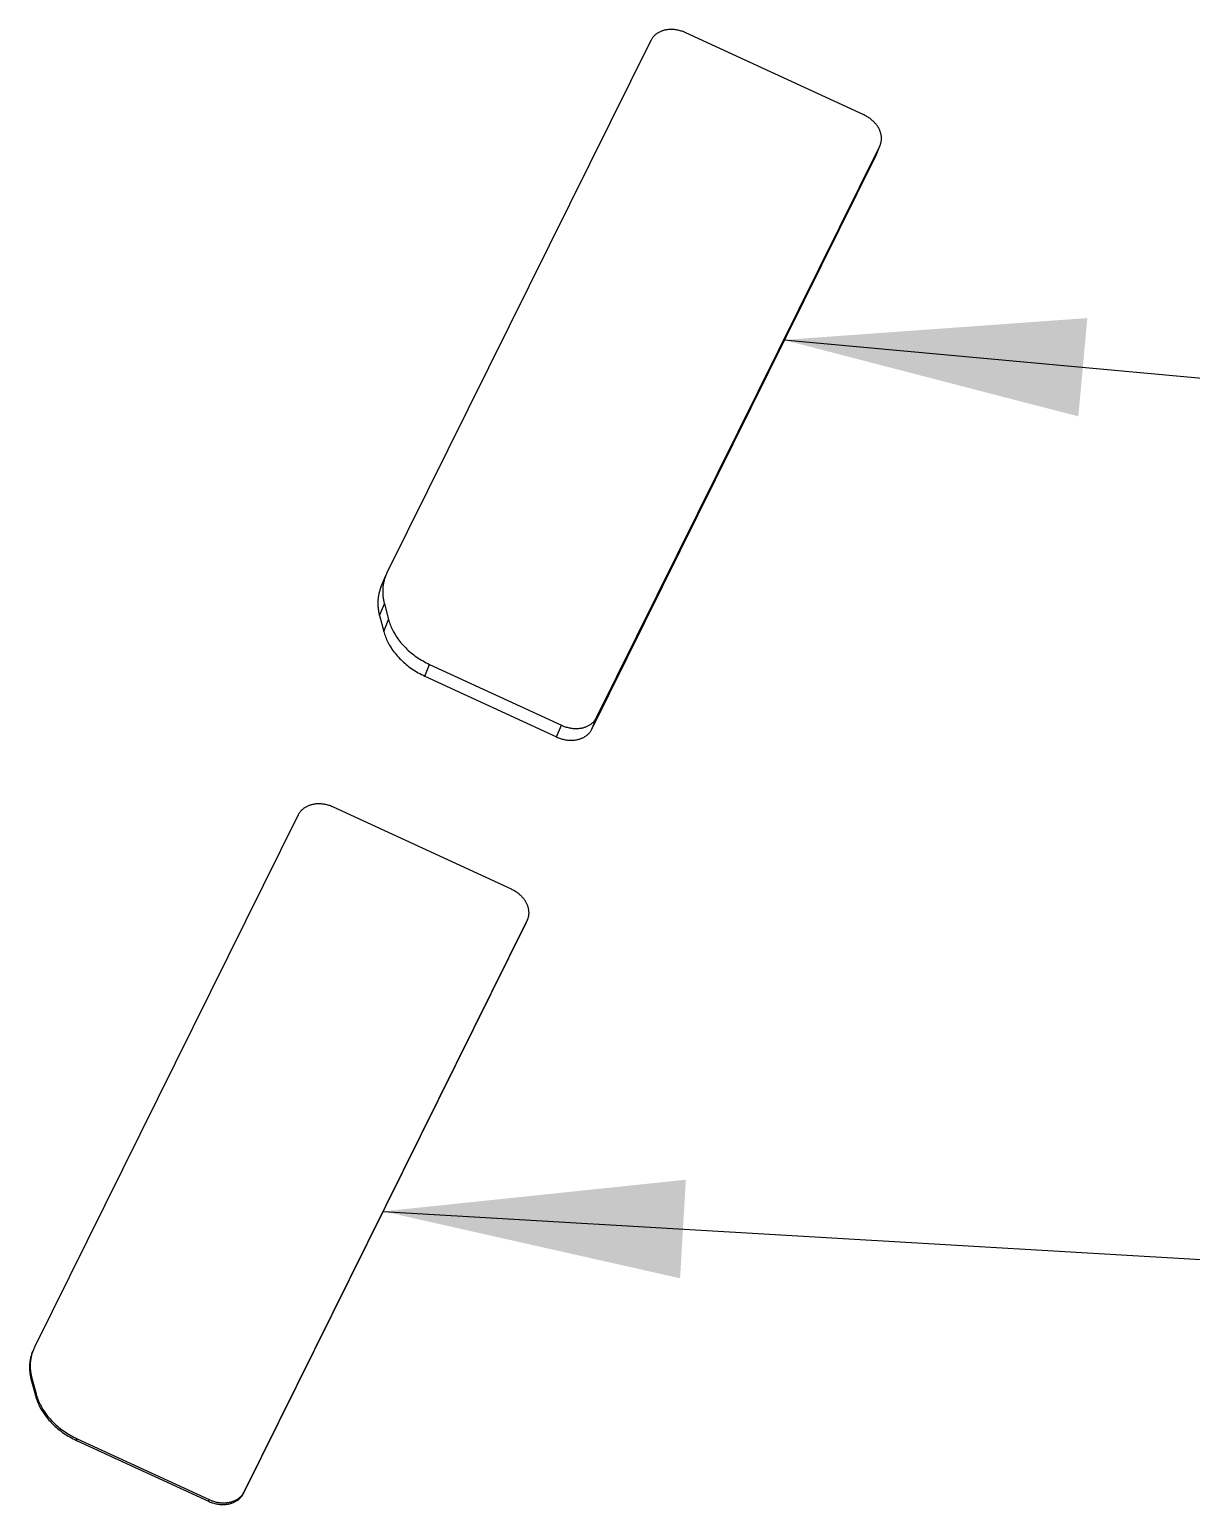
# Model space of a CAD drawing. Header units: millimetres. Extents: x 7 to 507, y -14 to 339.
# Drawn here: x 64.88 to 76.49, y 274.17 to 288.91 of the extents above; entities that cross this region are included whole.
import ezdxf

# ---------------------------------------------------------------- set-up
doc = ezdxf.new("R2010")
doc.units = ezdxf.units.MM
doc.header["$LTSCALE"] = 23.1
doc.layers.get('0').update_dxf_attribs({"linetype": 'CONTINUOUS'})
doc.styles.get("Standard").update_dxf_attribs({"font": 'simplex.shx', "width": 0.8})
doc.dimstyles.get("Standard").update_dxf_attribs({"dimtxt": 3, "dimasz": 3, "dimexe": 2, "dimexo": 0.35, "dimtad": 1, "dimdec": 3, "dimzin": 0, "dimdsep": 46, "dimtxsty": 'Standard', "dimcen": 0.09, "dimadec": 3, "dimazin": 0, "dimtol": 1, "dimtp": 0.001, "dimtm": 0.001, "dimtfac": 1, "dimtdec": 3, "dimtofl": 0, "dimtmove": 0, "dimatfit": 3, "dimfxl": 0, "dimtolj": 1, "dimtzin": 0, "dimarcsym": 0})

msp = doc.modelspace()

# ---------------------------------------------------------------- linework, layer by layer
at = {"color": 7}
for p, q in [((71.0852, 288.7978), (68.4502, 283.4769)), ((73.2138, 288.0532), (71.4354, 288.8745)), ((70.5438, 282.0313), (73.3718, 287.7419)), ((73.328, 287.6348), (73.3765, 287.7522)), ((73.3718, 287.7419), (73.3765, 287.7522)), ((70.4953, 281.914), (73.3233, 287.6245)), ((73.3233, 287.6245), (73.3279, 287.6348)), ((68.3903, 283.3345), (68.4388, 283.4519)), ((68.4502, 283.4769), (68.4388, 283.4519)), ((68.4243, 283.1676), (68.4668, 283.0099)), ((68.3758, 283.0503), (68.4183, 282.8926)), ((68.8277, 282.4456), (70.1451, 281.8373)), ((68.8763, 282.563), (70.1936, 281.9546)), ((69.6936, 280.3151), (67.9151, 281.1364)), ((67.565, 281.0596), (64.9299, 275.7387)), ((67.0167, 274.2768), (69.8448, 279.9873)), ((67.0235, 274.2932), (69.8516, 280.0037)), ((69.8516, 280.0037), (69.8561, 280.0141)), ((64.9299, 275.7387), (64.9186, 275.7137)), ((64.8973, 275.413), (64.9397, 275.2553)), ((64.9041, 275.4295), (64.9465, 275.2717)), ((65.3492, 274.8084), (66.6666, 274.2)), ((65.356, 274.8248), (66.6734, 274.2165))]:
    msp.add_line(p, q, dxfattribs=at)
at = {"color": 9}
for p, q in [((73.3233, 287.6245), (73.3718, 287.7419)), ((68.3758, 283.0503), (68.4243, 283.1676)), ((68.4183, 282.8926), (68.4668, 283.0099)), ((68.8277, 282.4456), (68.8763, 282.563)), ((70.4953, 281.914), (70.5438, 282.0313)), ((70.1451, 281.8373), (70.1936, 281.9546)), ((64.8973, 275.413), (64.9041, 275.4295)), ((64.9397, 275.2553), (64.9465, 275.2717)), ((65.3492, 274.8084), (65.356, 274.8248)), ((66.6666, 274.2), (66.6734, 274.2165)), ((67.0167, 274.2768), (67.0235, 274.2932))]:
    msp.add_line(p, q, dxfattribs=at)
at = {"color": 7}
for points in [[(71.4354, 288.8745), (71.4264, 288.8785), (71.4172, 288.8823), (71.4079, 288.8859), (71.3986, 288.8891), (71.3891, 288.8922), (71.3796, 288.8949), (71.3699, 288.8974), (71.3603, 288.8996), (71.3505, 288.9016), (71.3407, 288.9033), (71.3309, 288.9046), (71.3223, 288.9056), (71.3136, 288.9064), (71.305, 288.9069), (71.2963, 288.9072), (71.2877, 288.9073), (71.2791, 288.9071), (71.2704, 288.9067), (71.2618, 288.906), (71.2532, 288.905), (71.2446, 288.9038), (71.2361, 288.9024), (71.2276, 288.9006), (71.2205, 288.899), (71.2134, 288.8971), (71.2064, 288.895), (71.1995, 288.8928), (71.1926, 288.8903), (71.1858, 288.8876), (71.1791, 288.8848), (71.1725, 288.8817), (71.166, 288.8784), (71.1597, 288.8749), (71.1534, 288.8712), (71.1473, 288.8673), (71.1414, 288.8631), (71.1363, 288.8593), (71.1314, 288.8554), (71.1266, 288.8513), (71.1219, 288.8471), (71.1174, 288.8427), (71.1131, 288.8381), (71.1089, 288.8334), (71.105, 288.8287), (71.1012, 288.8238), (71.0976, 288.8188), (71.0943, 288.8137), (71.0911, 288.8085), (71.088, 288.8032), (71.0852, 288.7978)], [(73.3765, 287.7522), (73.3786, 287.7576), (73.3806, 287.7632), (73.3824, 287.7688), (73.3839, 287.7745), (73.3853, 287.7802), (73.3865, 287.786), (73.3874, 287.7918), (73.3882, 287.7978), (73.3888, 287.8038), (73.3892, 287.8098), (73.3894, 287.8158), (73.3893, 287.8218), (73.3891, 287.8279), (73.3887, 287.8339), (73.388, 287.8407), (73.387, 287.8476), (73.3858, 287.8543), (73.3844, 287.8611), (73.3828, 287.8678), (73.3809, 287.8745), (73.3788, 287.8811), (73.3766, 287.8876), (73.3741, 287.8941), (73.3714, 287.9005), (73.3686, 287.9068), (73.3655, 287.913), (73.3623, 287.9192), (73.3583, 287.9264), (73.3541, 287.9334), (73.3496, 287.9403), (73.345, 287.9471), (73.3401, 287.9537), (73.3351, 287.9602), (73.3298, 287.9665), (73.3244, 287.9727), (73.3188, 287.9787), (73.3131, 287.9846), (73.3072, 287.9904), (73.3012, 287.996), (73.294, 288.0022), (73.2866, 288.0083), (73.2791, 288.0142), (73.2714, 288.0198), (73.2636, 288.0253), (73.2556, 288.0305), (73.2475, 288.0355), (73.2392, 288.0403), (73.2309, 288.0448), (73.2224, 288.0491), (73.2138, 288.0532)], [(68.4388, 283.4519), (68.4353, 283.4431), (68.432, 283.4343), (68.429, 283.4254), (68.4261, 283.4164), (68.4234, 283.4073), (68.4209, 283.3982), (68.4187, 283.389), (68.4166, 283.3798), (68.4148, 283.3705), (68.4131, 283.3612), (68.4117, 283.3518), (68.4105, 283.3424), (68.4095, 283.333), (68.4087, 283.3235), (68.4081, 283.3141), (68.4077, 283.3048), (68.4075, 283.2956), (68.4075, 283.2863), (68.4077, 283.277), (68.4081, 283.2678), (68.4087, 283.2586), (68.4095, 283.2493), (68.4105, 283.2401), (68.4116, 283.2309), (68.4129, 283.2218), (68.4144, 283.2127), (68.4161, 283.2036), (68.4179, 283.1945), (68.4199, 283.1855), (68.422, 283.1765), (68.4243, 283.1676)], [(68.3903, 283.3345), (68.3868, 283.3258), (68.3835, 283.317), (68.3804, 283.3081), (68.3775, 283.2991), (68.3749, 283.29), (68.3724, 283.2809), (68.3701, 283.2717), (68.3681, 283.2625), (68.3662, 283.2532), (68.3646, 283.2438), (68.3632, 283.2345), (68.3619, 283.2251), (68.3609, 283.2157), (68.3601, 283.2062), (68.3595, 283.1968), (68.3592, 283.1875), (68.359, 283.1782), (68.359, 283.169), (68.3592, 283.1597), (68.3596, 283.1505), (68.3602, 283.1412), (68.361, 283.132), (68.3619, 283.1228), (68.3631, 283.1136), (68.3644, 283.1045), (68.3659, 283.0953), (68.3675, 283.0862), (68.3693, 283.0772), (68.3713, 283.0682), (68.3735, 283.0592), (68.3758, 283.0503)], [(68.4668, 283.0099), (68.4707, 282.996), (68.4751, 282.9822), (68.4797, 282.9686), (68.4848, 282.9551), (68.4902, 282.9417), (68.496, 282.9284), (68.502, 282.9153), (68.5084, 282.9023), (68.5151, 282.8895), (68.5221, 282.8768), (68.5308, 282.8621), (68.5398, 282.8476), (68.5492, 282.8333), (68.5589, 282.8193), (68.569, 282.8056), (68.5795, 282.7921), (68.5903, 282.7788), (68.6013, 282.7659), (68.6127, 282.7532), (68.625, 282.7401), (68.6375, 282.7273), (68.6504, 282.7149), (68.6635, 282.7027), (68.677, 282.6908), (68.6906, 282.6793), (68.7046, 282.668), (68.7188, 282.6571), (68.7332, 282.6464), (68.7483, 282.6358), (68.7636, 282.6255), (68.7791, 282.6155), (68.7948, 282.6059), (68.8107, 282.5966), (68.8269, 282.5877), (68.8432, 282.5791), (68.8596, 282.5708), (68.8763, 282.563)], [(68.4183, 282.8926), (68.4222, 282.8787), (68.4265, 282.8649), (68.4312, 282.8513), (68.4363, 282.8377), (68.4417, 282.8243), (68.4474, 282.8111), (68.4535, 282.7979), (68.4599, 282.7849), (68.4666, 282.7721), (68.4736, 282.7595), (68.4822, 282.7447), (68.4912, 282.7302), (68.5006, 282.716), (68.5104, 282.702), (68.5205, 282.6882), (68.531, 282.6748), (68.5417, 282.6615), (68.5528, 282.6485), (68.5642, 282.6358), (68.5765, 282.6228), (68.589, 282.61), (68.6019, 282.5975), (68.615, 282.5854), (68.6284, 282.5735), (68.6421, 282.5619), (68.6561, 282.5507), (68.6702, 282.5397), (68.6847, 282.5291), (68.6997, 282.5185), (68.715, 282.5082), (68.7305, 282.4982), (68.7463, 282.4886), (68.7622, 282.4793), (68.7783, 282.4704), (68.7946, 282.4618), (68.8111, 282.4535), (68.8277, 282.4456)], [(70.1936, 281.9546), (70.2027, 281.9506), (70.2118, 281.9468), (70.2211, 281.9433), (70.2305, 281.94), (70.2399, 281.937), (70.2495, 281.9342), (70.2591, 281.9317), (70.2688, 281.9295), (70.2785, 281.9275), (70.2883, 281.9259), (70.2982, 281.9245), (70.3068, 281.9235), (70.3154, 281.9227), (70.324, 281.9222), (70.3327, 281.9219), (70.3413, 281.9219), (70.35, 281.922), (70.3586, 281.9225), (70.3672, 281.9231), (70.3758, 281.9241), (70.3844, 281.9253), (70.3929, 281.9267), (70.4014, 281.9285), (70.4085, 281.9301), (70.4156, 281.932), (70.4226, 281.9341), (70.4295, 281.9363), (70.4364, 281.9388), (70.4432, 281.9415), (70.4499, 281.9444), (70.4565, 281.9474), (70.463, 281.9507), (70.4694, 281.9542), (70.4756, 281.9579), (70.4817, 281.9619), (70.4877, 281.966), (70.4927, 281.9698), (70.4977, 281.9737), (70.5025, 281.9778), (70.5071, 281.982), (70.5116, 281.9865), (70.516, 281.991), (70.5202, 281.9957), (70.5241, 282.0004), (70.5278, 282.0053), (70.5314, 282.0103), (70.5348, 282.0154), (70.538, 282.0206), (70.541, 282.0259), (70.5438, 282.0313)], [(70.1451, 281.8373), (70.1541, 281.8333), (70.1633, 281.8295), (70.1726, 281.8259), (70.1819, 281.8227), (70.1914, 281.8196), (70.2009, 281.8169), (70.2105, 281.8144), (70.2202, 281.8122), (70.23, 281.8102), (70.2398, 281.8085), (70.2496, 281.8071), (70.2582, 281.8062), (70.2669, 281.8054), (70.2755, 281.8049), (70.2841, 281.8046), (70.2928, 281.8045), (70.3014, 281.8047), (70.3101, 281.8051), (70.3187, 281.8058), (70.3273, 281.8068), (70.3359, 281.808), (70.3444, 281.8094), (70.3529, 281.8112), (70.36, 281.8128), (70.367, 281.8147), (70.3741, 281.8168), (70.381, 281.819), (70.3879, 281.8215), (70.3947, 281.8242), (70.4014, 281.827), (70.408, 281.8301), (70.4145, 281.8334), (70.4208, 281.8369), (70.4271, 281.8406), (70.4332, 281.8445), (70.4391, 281.8487), (70.4442, 281.8524), (70.4491, 281.8564), (70.4539, 281.8605), (70.4586, 281.8647), (70.4631, 281.8691), (70.4674, 281.8737), (70.4716, 281.8784), (70.4755, 281.8831), (70.4793, 281.888), (70.4828, 281.8929), (70.4862, 281.898), (70.4894, 281.9033), (70.4924, 281.9086), (70.4953, 281.914)], [(67.9151, 281.1364), (67.9061, 281.1404), (67.8969, 281.1442), (67.8877, 281.1477), (67.8783, 281.151), (67.8689, 281.154), (67.8593, 281.1568), (67.8497, 281.1593), (67.84, 281.1615), (67.8302, 281.1634), (67.8204, 281.1651), (67.8106, 281.1665), (67.802, 281.1675), (67.7934, 281.1682), (67.7847, 281.1687), (67.7761, 281.169), (67.7674, 281.1691), (67.7588, 281.1689), (67.7501, 281.1685), (67.7415, 281.1678), (67.7329, 281.1669), (67.7244, 281.1657), (67.7158, 281.1642), (67.7073, 281.1625), (67.7003, 281.1608), (67.6932, 281.159), (67.6862, 281.157), (67.6793, 281.1547), (67.6724, 281.1523), (67.6656, 281.1496), (67.6589, 281.1467), (67.6523, 281.1437), (67.6458, 281.1404), (67.6395, 281.1369), (67.6332, 281.1331), (67.6271, 281.1292), (67.6211, 281.125), (67.6157, 281.1209), (67.6105, 281.1167), (67.6055, 281.1123), (67.6006, 281.1077), (67.5958, 281.103), (67.5912, 281.0981), (67.5868, 281.093), (67.5827, 281.0878), (67.5787, 281.0824), (67.5749, 281.0769), (67.5714, 281.0713), (67.568, 281.0655), (67.565, 281.0596)], [(69.8562, 280.014), (69.8584, 280.0195), (69.8603, 280.025), (69.8621, 280.0307), (69.8636, 280.0363), (69.865, 280.0421), (69.8662, 280.0478), (69.8671, 280.0537), (69.8679, 280.0596), (69.8685, 280.0656), (69.8689, 280.0717), (69.8691, 280.0777), (69.8691, 280.0837), (69.8689, 280.0898), (69.8685, 280.0958), (69.8677, 280.1026), (69.8668, 280.1095), (69.8656, 280.1162), (69.8642, 280.123), (69.8625, 280.1297), (69.8607, 280.1364), (69.8586, 280.143), (69.8563, 280.1495), (69.8538, 280.156), (69.8512, 280.1624), (69.8483, 280.1687), (69.8453, 280.1749), (69.8421, 280.1811), (69.8381, 280.1882), (69.8338, 280.1953), (69.8294, 280.2022), (69.8247, 280.209), (69.8198, 280.2156), (69.8148, 280.2221), (69.8095, 280.2284), (69.8041, 280.2346), (69.7986, 280.2406), (69.7928, 280.2465), (69.7869, 280.2522), (69.7809, 280.2578), (69.7737, 280.2641), (69.7663, 280.2702), (69.7588, 280.276), (69.7511, 280.2817), (69.7433, 280.2871), (69.7353, 280.2924), (69.7272, 280.2974), (69.719, 280.3021), (69.7106, 280.3067), (69.7022, 280.311), (69.6936, 280.3151)], [(64.9118, 275.6973), (64.9083, 275.6886), (64.905, 275.6797), (64.9019, 275.6708), (64.899, 275.6618), (64.8963, 275.6528), (64.8939, 275.6436), (64.8916, 275.6344), (64.8896, 275.6252), (64.8877, 275.6159), (64.8861, 275.6066), (64.8846, 275.5972), (64.8834, 275.5878), (64.8824, 275.5784), (64.8816, 275.569), (64.881, 275.5595), (64.8806, 275.5503), (64.8805, 275.541), (64.8805, 275.5317), (64.8807, 275.5225), (64.8811, 275.5132), (64.8817, 275.504), (64.8825, 275.4948), (64.8834, 275.4856), (64.8845, 275.4764), (64.8859, 275.4672), (64.8873, 275.4581), (64.889, 275.449), (64.8908, 275.44), (64.8928, 275.4309), (64.895, 275.422), (64.8973, 275.413)], [(64.9122, 275.6973), (64.9092, 275.6889), (64.9065, 275.6805), (64.9039, 275.672), (64.9015, 275.6635), (64.8993, 275.6549), (64.8973, 275.6462), (64.8955, 275.6375), (64.8939, 275.6288), (64.8924, 275.62), (64.8911, 275.6112), (64.89, 275.6024), (64.8891, 275.5935), (64.8884, 275.5847), (64.8878, 275.5758), (64.8874, 275.5669), (64.8873, 275.5576), (64.8873, 275.5484), (64.8875, 275.5391), (64.8879, 275.5298), (64.8885, 275.5206), (64.8892, 275.5113), (64.8902, 275.5021), (64.8913, 275.4929), (64.8926, 275.4837), (64.8941, 275.4746), (64.8958, 275.4655), (64.8976, 275.4564), (64.8996, 275.4474), (64.9018, 275.4384), (64.9041, 275.4295)], [(64.9397, 275.2553), (64.9437, 275.2414), (64.948, 275.2277), (64.9527, 275.214), (64.9578, 275.2005), (64.9632, 275.1871), (64.9689, 275.1739), (64.975, 275.1607), (64.9814, 275.1478), (64.9881, 275.1349), (64.9951, 275.1223), (65.0037, 275.1075), (65.0127, 275.093), (65.0221, 275.0788), (65.0319, 275.0648), (65.042, 275.051), (65.0524, 275.0375), (65.0632, 275.0243), (65.0743, 275.0113), (65.0857, 274.9986), (65.0979, 274.9855), (65.1105, 274.9727), (65.1234, 274.9603), (65.1365, 274.9481), (65.1499, 274.9362), (65.1636, 274.9247), (65.1776, 274.9134), (65.1918, 274.9025), (65.2062, 274.8918), (65.2213, 274.8812), (65.2366, 274.8709), (65.2521, 274.8609), (65.2678, 274.8513), (65.2837, 274.842), (65.2998, 274.8331), (65.3161, 274.8245), (65.3326, 274.8163), (65.3492, 274.8084)], [(64.9496, 275.2607), (64.9543, 275.2457), (64.9594, 275.2307), (64.9649, 275.216), (64.9709, 275.2013), (64.9772, 275.1869), (64.984, 275.1726), (64.9911, 275.1584), (64.9986, 275.1445), (65.0064, 275.1308), (65.0151, 275.1164), (65.0242, 275.1023), (65.0336, 275.0884), (65.0433, 275.0747), (65.0534, 275.0614), (65.0638, 275.0482), (65.0745, 275.0353), (65.0855, 275.0227), (65.0968, 275.0103), (65.109, 274.9976), (65.1214, 274.9851), (65.1341, 274.973), (65.1471, 274.9611), (65.1603, 274.9496), (65.1738, 274.9383), (65.1876, 274.9273), (65.2015, 274.9167), (65.2157, 274.9063), (65.2305, 274.8959), (65.2456, 274.8859), (65.2608, 274.8762), (65.2762, 274.8668), (65.2918, 274.8577), (65.3076, 274.849), (65.3236, 274.8406), (65.3397, 274.8325), (65.356, 274.8248)], [(66.6666, 274.2), (66.6756, 274.196), (66.6848, 274.1922), (66.694, 274.1887), (66.7034, 274.1854), (66.7129, 274.1824), (66.7224, 274.1796), (66.732, 274.1771), (66.7417, 274.1749), (66.7515, 274.173), (66.7613, 274.1713), (66.7711, 274.1699), (66.7797, 274.1689), (66.7883, 274.1682), (66.797, 274.1677), (66.8056, 274.1674), (66.8143, 274.1673), (66.8229, 274.1675), (66.8316, 274.1679), (66.8402, 274.1686), (66.8488, 274.1695), (66.8574, 274.1707), (66.8659, 274.1722), (66.8744, 274.1739), (66.8815, 274.1756), (66.8885, 274.1774), (66.8955, 274.1795), (66.9024, 274.1817), (66.9093, 274.1841), (66.9161, 274.1868), (66.9228, 274.1897), (66.9294, 274.1927), (66.9359, 274.196), (66.9423, 274.1995), (66.9485, 274.2033), (66.9546, 274.2072), (66.9606, 274.2114), (66.966, 274.2155), (66.9712, 274.2197), (66.9762, 274.2241), (66.9812, 274.2287), (66.9859, 274.2334), (66.9905, 274.2383), (66.9949, 274.2434), (66.9991, 274.2486), (67.003, 274.254), (67.0068, 274.2595), (67.0104, 274.2651), (67.0137, 274.2709), (67.0167, 274.2768)], [(66.6734, 274.2165), (66.682, 274.2126), (66.6907, 274.209), (66.6995, 274.2056), (66.7084, 274.2024), (66.7174, 274.1995), (66.7265, 274.1968), (66.7356, 274.1944), (66.7448, 274.1922), (66.7541, 274.1902), (66.7634, 274.1885), (66.7727, 274.187), (66.7809, 274.186), (66.7892, 274.1851), (66.7974, 274.1845), (66.8057, 274.184), (66.814, 274.1838), (66.8223, 274.1838), (66.8305, 274.184), (66.8388, 274.1844), (66.847, 274.1851), (66.8553, 274.1859), (66.8635, 274.1871), (66.8716, 274.1884), (66.8785, 274.1898), (66.8854, 274.1913), (66.8922, 274.193), (66.8989, 274.1949), (66.9056, 274.1969), (66.9123, 274.1992), (66.9189, 274.2016), (66.9253, 274.2042), (66.9318, 274.2071), (66.9381, 274.2101), (66.9443, 274.2133), (66.9504, 274.2168), (66.9564, 274.2204), (66.9618, 274.224), (66.9671, 274.2277), (66.9723, 274.2316), (66.9773, 274.2356), (66.9822, 274.2398), (66.987, 274.2442), (66.9916, 274.2487), (66.996, 274.2534), (67.0003, 274.2582), (67.0044, 274.2631), (67.0083, 274.2682), (67.012, 274.2734), (67.0155, 274.2788)]]:
    msp.add_lwpolyline(points, dxfattribs=at)
for centre, radius, start, end in [((65.2947, 275.5582), 0.407, 157.5392, 160.02563), ((65.4421, 275.4051), 0.5133, 195.06617, 196.34274), ((66.8743, 274.3671), 0.1665, 327.95871, 333.63499)]:
    msp.add_arc(centre, radius, start, end, dxfattribs=at)

# ---------------------------------------------------------------- leaders
at = {"color": 2}
for points in [[(72.4127, 285.8051), (129.1142, 280.6296), (132.1142, 280.6296)], [(68.4119, 277.0967), (115.1072, 274.3459), (118.1072, 274.3459)]]:
    msp.add_leader(points, dimstyle='Standard', override={"dimtad": 0}, dxfattribs=at)

doc.saveas('drawing.dxf')
